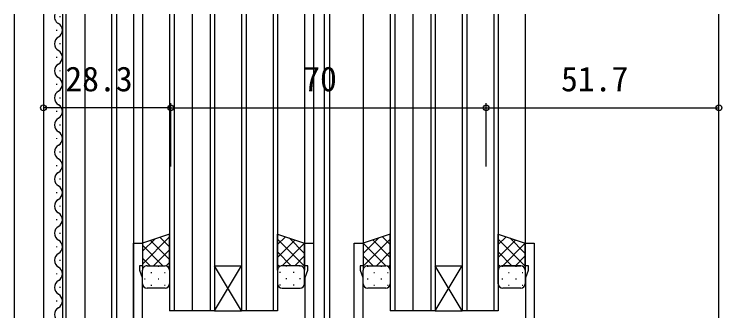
# Model space of a CAD drawing. Units: millimetres, scale not verified. Extents: x -437 to 438, y -681 to 679.
# Drawn here: x -269.6 to -112.5, y 115.5 to 181.2 of the extents above; entities that cross this region are included whole.
import ezdxf
from ezdxf.enums import TextEntityAlignment as Align

# ---------------------------------------------------------------- set-up
doc = ezdxf.new("R2010")
doc.units = ezdxf.units.MM
doc.header["$LTSCALE"] = 4
for name, color, linetype in [('0-2_YKK_11', 7, 'Continuous'), ('0-4_YKK_12', 2, 'Continuous'), ('0-5_YKK_13', 4, 'Continuous'), ('0-6_YKK_D', 6, 'Continuous')]:
    doc.layers.add(name, color=color, linetype=linetype)
doc.styles.add('ＭＳ ゴシック', font='')
doc.styles.get('ＭＳ ゴシック').set_extended_font_data('MS Gothic')

msp = doc.modelspace()

# ---------------------------------------------------------------- linework, layer by layer
at = {"layer": '0-2_YKK_11'}
for points in [[(-243.102, 105.489), (-243.102, 130.489), (-241.102, 130.489), (-241.102, 125.489), (-241.802, 125.489), (-241.802, 124.489), (-241.202, 122.84), (-241.202, 107.489)], [(-205.002, 112.389), (-205.002, 122.84), (-204.402, 124.489), (-204.402, 125.489), (-205.102, 125.489), (-205.102, 130.489), (-203.102, 130.489), (-203.102, 110.489)], [(-194.102, 110.489), (-194.102, 130.489), (-192.102, 130.489), (-192.102, 125.489), (-192.802, 125.489), (-192.802, 124.489), (-192.202, 122.84), (-192.202, 112.389)], [(-156.002, 113.61), (-156.002, 122.84), (-155.402, 124.489), (-155.402, 125.489), (-156.102, 125.489), (-156.102, 130.489), (-154.102, 130.489), (-154.102, 105.489)]]:
    msp.add_lwpolyline(points, dxfattribs=at)
at = {"layer": '0-4_YKK_12'}
for p, q in [((-269.602, 181.239), (-269.602, 10.985)), ((-263.102, 181.239), (-263.102, 10.785)), ((-259.402, 180.581), (-259.402, 180.781)), ((-258.902, 181.239), (-258.902, 43.085)), ((-258.102, 181.239), (-258.102, 47.985)), ((-253.902, 181.239), (-253.902, 47.985)), ((-248.002, 181.239), (-248.002, 34.385)), ((-246.802, 34.485), (-246.802, 181.239)), ((-243.102, 181.239), (-243.102, 105.489)), ((-241.102, 181.239), (-241.102, 129.99)), ((-235.102, 181.239), (-235.102, 115.489)), ((-234.102, 181.239), (-234.102, 115.489)), ((-230.102, 181.239), (-230.102, 115.489)), ((-226.102, 181.239), (-226.102, 115.489)), ((-225.102, 181.239), (-225.102, 115.489)), ((-219.102, 181.239), (-219.102, 115.489)), ((-218.102, 181.239), (-218.102, 115.489)), ((-212.102, 181.239), (-212.102, 115.489)), ((-211.102, 181.239), (-211.102, 115.489)), ((-205.102, 181.239), (-205.102, 129.989)), ((-203.102, 181.239), (-203.102, 44.189)), ((-200.802, 181.239), (-200.802, 49.489)), ((-199.602, 181.239), (-199.602, 49.489)), ((-192.102, 181.239), (-192.102, 129.989)), ((-186.102, 181.239), (-186.102, 115.489)), ((-185.102, 181.239), (-185.102, 115.489)), ((-181.102, 181.239), (-181.102, 115.489)), ((-177.102, 181.239), (-177.102, 115.489)), ((-176.102, 181.239), (-176.102, 115.489)), ((-170.102, 181.239), (-170.102, 115.489)), ((-169.102, 181.239), (-169.102, 115.489)), ((-163.102, 181.239), (-163.102, 115.489)), ((-162.102, 181.239), (-162.102, 115.489)), ((-156.102, 181.239), (-156.102, 129.989)), ((-113.102, 105.489), (-113.102, 181.239)), ((-260.162, 177.581), (-260.162, 177.781)), ((-259.402, 174.581), (-259.402, 174.781)), ((-260.162, 171.581), (-260.162, 171.781)), ((-259.402, 168.581), (-259.402, 168.781)), ((-260.162, 165.581), (-260.162, 165.781)), ((-259.402, 162.581), (-259.402, 162.781)), ((-260.162, 159.581), (-260.162, 159.781)), ((-259.402, 156.581), (-259.402, 156.781)), ((-260.162, 153.581), (-260.162, 153.781)), ((-259.402, 150.581), (-259.402, 150.781)), ((-260.162, 147.581), (-260.162, 147.781)), ((-259.402, 144.581), (-259.402, 144.781)), ((-260.162, 141.581), (-260.162, 141.781)), ((-259.402, 138.581), (-259.402, 138.781)), ((-260.162, 135.581), (-260.162, 135.781)), ((-259.402, 132.581), (-259.402, 132.781)), ((-260.162, 129.581), (-260.162, 129.781)), ((-259.402, 126.581), (-259.402, 126.781)), ((-225.102, 125.489), (-219.102, 125.489)), ((-225.102, 115.489), (-219.102, 125.489)), ((-219.102, 115.489), (-225.102, 125.489)), ((-176.102, 125.489), (-170.102, 125.489)), ((-176.102, 115.489), (-170.102, 125.489)), ((-170.102, 115.489), (-176.102, 125.489)), ((-260.162, 123.581), (-260.162, 123.781)), ((-259.402, 120.581), (-259.402, 120.781)), ((-260.162, 117.581), (-260.162, 117.781)), ((-225.102, 115.489), (-235.102, 115.489)), ((-225.102, 115.489), (-219.102, 115.489)), ((-211.102, 115.489), (-219.102, 115.489)), ((-176.102, 115.489), (-186.102, 115.489)), ((-176.102, 115.489), (-170.102, 115.489)), ((-162.102, 115.489), (-170.102, 115.489))]:
    msp.add_line(p, q, dxfattribs=at)
for centre, start, end in [((-258.943, 180.681), 161.04637, 240.79746), ((-260.62, 177.681), 299.20255, 60.79746), ((-258.943, 174.681), 119.20255, 240.79746), ((-260.62, 171.681), 299.20255, 60.79746), ((-258.943, 168.681), 119.20255, 240.79746), ((-260.62, 165.681), 299.20255, 60.79746), ((-258.943, 162.681), 119.20255, 240.79746), ((-260.62, 159.681), 299.20255, 60.79746), ((-258.943, 156.681), 119.20255, 240.79746), ((-260.62, 153.681), 299.20255, 60.79746), ((-258.943, 150.681), 119.20255, 240.79746), ((-260.62, 147.681), 299.20255, 60.79746), ((-258.943, 144.681), 119.20255, 240.79746), ((-260.62, 141.681), 299.20255, 60.79746), ((-258.943, 138.681), 119.20255, 240.79746), ((-260.62, 135.681), 299.20255, 60.79746), ((-258.943, 132.681), 119.20255, 240.79746), ((-260.62, 129.681), 299.20255, 60.79746), ((-258.943, 126.681), 119.20255, 240.79746), ((-260.62, 123.681), 299.20255, 60.79746), ((-258.943, 120.681), 119.20255, 240.79746), ((-260.62, 117.681), 299.20255, 60.79746), ((-258.943, 114.681), 119.20255, 240.79746)]:
    msp.add_arc(centre, 1.718, start, end, dxfattribs=at)
at = {"layer": '0-5_YKK_13'}
for p, q in [((-241.102, 125.857), (-235.102, 131.857)), ((-241.102, 128.685), (-238.397, 131.39)), ((-235.102, 126.837), (-239.34, 131.076)), ((-235.102, 129.666), (-237.219, 131.783)), ((-211.102, 130.166), (-209.36, 131.908)), ((-205.102, 125.357), (-211.102, 131.357)), ((-211.102, 127.337), (-207.238, 131.201)), ((-210.122, 125.489), (-205.117, 130.494)), ((-205.102, 128.185), (-208.557, 131.64)), ((-192.102, 128.185), (-188.647, 131.64)), ((-192.102, 125.357), (-186.102, 131.357)), ((-187.081, 125.489), (-192.087, 130.494)), ((-186.102, 127.337), (-189.965, 131.201)), ((-186.102, 130.166), (-187.844, 131.908)), ((-162.102, 130.166), (-160.36, 131.908)), ((-156.102, 125.357), (-162.102, 131.357)), ((-162.102, 127.337), (-158.238, 131.201)), ((-161.122, 125.489), (-156.117, 130.494)), ((-156.102, 128.185), (-159.557, 131.64)), ((-236.582, 125.489), (-241.102, 130.009)), ((-238.642, 125.489), (-235.102, 129.029)), ((-208.062, 125.489), (-211.102, 128.529)), ((-207.294, 125.489), (-205.102, 127.681)), ((-189.91, 125.489), (-192.102, 127.681)), ((-189.142, 125.489), (-186.102, 128.529)), ((-159.062, 125.489), (-162.102, 128.529)), ((-158.294, 125.489), (-156.102, 127.681)), ((-239.41, 125.489), (-241.102, 127.181)), ((-235.846, 125.456), (-235.102, 126.2)), ((-241.102, 121.489), (-241.102, 124.489)), ((-240.516, 125.399), (-240.482, 125.399)), ((-240.102, 125.489), (-236.102, 125.489)), ((-240.102, 125.489), (-236.102, 125.489)), ((-237.652, 125.399), (-237.452, 125.399)), ((-235.102, 124.489), (-235.102, 121.489)), ((-210.695, 125.294), (-211.102, 125.7)), ((-211.102, 124.509), (-211.102, 124.509)), ((-211.102, 124.489), (-211.102, 121.489)), ((-206.102, 125.489), (-210.102, 125.489)), ((-206.102, 125.489), (-210.102, 125.489)), ((-209.052, 125.399), (-209.252, 125.399)), ((-206.022, 125.399), (-206.222, 125.399)), ((-205.152, 124.802), (-205.102, 124.852)), ((-205.102, 121.489), (-205.102, 124.489)), ((-192.052, 124.802), (-192.102, 124.852)), ((-192.102, 121.489), (-192.102, 124.489)), ((-191.182, 125.399), (-190.982, 125.399)), ((-191.102, 125.489), (-187.102, 125.489)), ((-191.102, 125.489), (-187.102, 125.489)), ((-188.152, 125.399), (-187.952, 125.399)), ((-186.508, 125.294), (-186.102, 125.7)), ((-186.102, 124.509), (-186.102, 124.509)), ((-186.102, 124.489), (-186.102, 121.489)), ((-161.695, 125.294), (-162.102, 125.7)), ((-162.102, 124.509), (-162.102, 124.509)), ((-162.102, 121.489), (-162.102, 124.489)), ((-161.282, 125.399), (-161.082, 125.399)), ((-157.102, 125.489), (-161.102, 125.489)), ((-161.102, 125.489), (-157.102, 125.489)), ((-158.252, 125.399), (-158.052, 125.399)), ((-156.152, 124.802), (-156.102, 124.852)), ((-156.102, 124.489), (-156.102, 121.489)), ((-240.682, 122.569), (-240.482, 122.569)), ((-239.267, 123.984), (-239.067, 123.984)), ((-237.652, 122.569), (-237.452, 122.569)), ((-236.237, 123.984), (-236.037, 123.984)), ((-210.467, 123.984), (-210.667, 123.984)), ((-209.052, 122.569), (-209.252, 122.569)), ((-207.437, 123.984), (-207.637, 123.984)), ((-206.022, 122.569), (-206.222, 122.569)), ((-191.182, 122.569), (-190.982, 122.569)), ((-189.767, 123.984), (-189.567, 123.984)), ((-188.152, 122.569), (-187.952, 122.569)), ((-186.737, 123.984), (-186.537, 123.984)), ((-161.282, 122.569), (-161.082, 122.569)), ((-159.867, 123.984), (-159.667, 123.984)), ((-158.252, 122.569), (-158.052, 122.569)), ((-156.837, 123.984), (-156.637, 123.984)), ((-239.267, 121.154), (-239.067, 121.154)), ((-236.237, 121.154), (-236.037, 121.154)), ((-210.467, 121.154), (-210.667, 121.154)), ((-207.437, 121.154), (-207.637, 121.154)), ((-189.767, 121.154), (-189.567, 121.154)), ((-186.737, 121.154), (-186.537, 121.154)), ((-159.867, 121.154), (-159.667, 121.154)), ((-156.837, 121.154), (-156.637, 121.154)), ((-236.102, 120.489), (-240.102, 120.489)), ((-210.102, 120.489), (-206.102, 120.489)), ((-187.102, 120.489), (-191.102, 120.489)), ((-157.102, 120.489), (-161.102, 120.489))]:
    msp.add_line(p, q, dxfattribs=at)
for points in [[(-235.102, 124.489), (-235.102, 132.489), (-241.102, 130.489), (-241.102, 124.489)], [(-211.102, 124.489), (-211.102, 132.489), (-205.102, 130.489), (-205.102, 124.489)], [(-186.102, 124.489), (-186.102, 132.489), (-192.102, 130.489), (-192.102, 124.489)], [(-162.102, 124.489), (-162.102, 132.489), (-156.102, 130.489), (-156.102, 124.489)]]:
    msp.add_lwpolyline(points, dxfattribs=at)
for centre, start, end in [((-240.102, 124.489), 89.9999, 179.9999), ((-240.102, 124.489), 89.9999, 179.9999), ((-236.102, 124.489), 359.9999, 89.9999), ((-236.102, 124.489), 359.9999, 89.9999), ((-210.102, 124.489), 90.0001, 180.0001), ((-210.102, 124.489), 90.0001, 180.0001), ((-206.102, 124.489), 0.0001, 90.0001), ((-206.102, 124.489), 0.0001, 90.0001), ((-191.102, 124.489), 89.9999, 179.9999), ((-191.102, 124.489), 89.9999, 179.9999), ((-187.102, 124.489), 359.9999, 89.9999), ((-187.102, 124.489), 359.9999, 89.9999), ((-161.102, 124.489), 90.0001, 180.0001), ((-161.102, 124.489), 89.9999, 179.9999), ((-157.102, 124.489), 0.0001, 90.0001), ((-157.102, 124.489), 359.9999, 89.9999), ((-240.102, 121.489), 179.9999, 269.9999), ((-236.102, 121.489), 269.9999, 359.9999), ((-210.102, 121.489), 180.0001, 270.0001), ((-206.102, 121.489), 270.0001, 0.0001), ((-191.102, 121.489), 179.9999, 269.9999), ((-187.102, 121.489), 269.9999, 359.9999), ((-161.102, 121.489), 179.9999, 269.9999), ((-157.102, 121.489), 269.9999, 359.9999)]:
    msp.add_arc(centre, 1, start, end, dxfattribs=at)
at = {"layer": '0-6_YKK_D'}
for p, q in [((-234.802, 160.489), (-263.102, 160.489)), ((-234.802, 147.489), (-234.802, 161.489)), ((-234.802, 147.489), (-234.802, 161.489)), ((-234.802, 160.489), (-164.802, 160.489)), ((-164.802, 147.489), (-164.802, 161.489)), ((-164.802, 147.489), (-164.802, 161.489)), ((-164.802, 160.489), (-113.102, 160.489))]:
    msp.add_line(p, q, dxfattribs=at)
for centre in [(-263.102, 160.489), (-234.802, 160.489), (-234.802, 160.489), (-164.802, 160.489), (-164.802, 160.489), (-113.102, 160.489)]:
    msp.add_circle(centre, 0.637, dxfattribs=at)

# ---------------------------------------------------------------- texts
at = {"layer": '0-6_YKK_D', "style": 'ＭＳ ゴシック'}
for s, p in [('28.3', (-258.242, 162.489)), ('70', (-205.427, 162.489)), ('51.7', (-148.178, 162.489))]:
    msp.add_text(s, height=5.499, dxfattribs=at).set_placement(p, align=Align.BOTTOM_LEFT)

doc.saveas('drawing.dxf')
